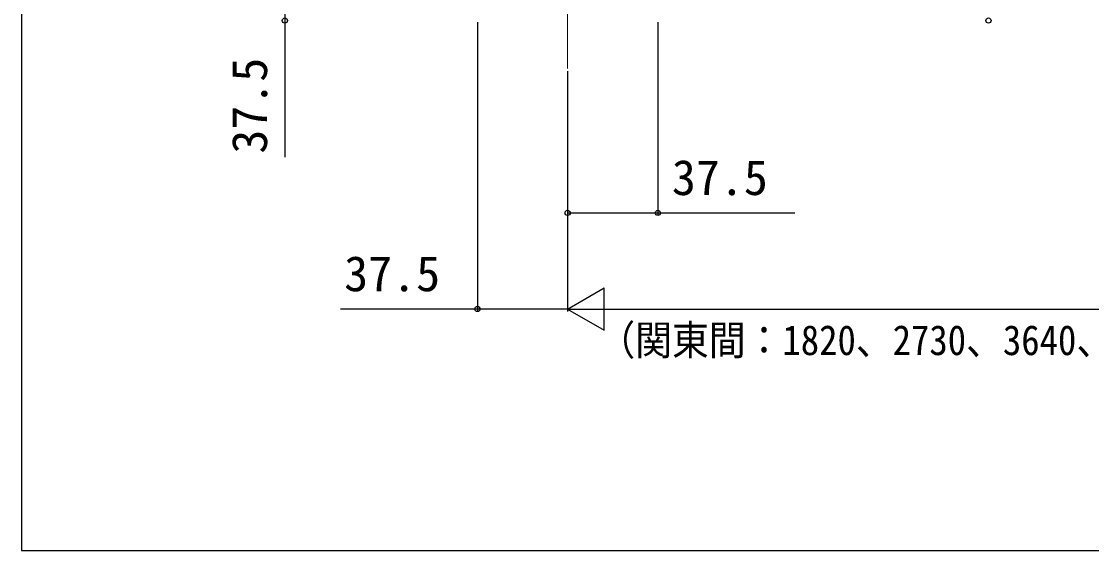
# Model space of a CAD drawing. Units: millimetres, scale not verified. Extents: x -875 to 875, y -1305 to 1297.
# Drawn here: x -875 to -430.2, y -1304.7 to -1084.6 of the extents above; entities that cross this region are included whole.
import ezdxf
from ezdxf.enums import TextEntityAlignment as Align

# ---------------------------------------------------------------- set-up
doc = ezdxf.new("R2010")
doc.units = ezdxf.units.MM
doc.header["$LTSCALE"] = 8
doc.layers.add('0-4_YKK_12', color=2, linetype='Continuous', lineweight=18)
doc.layers.add('0-6_YKK_D', color=6, linetype='Continuous')
doc.layers.add('0-7_YKK_ZWAK', color=7, linetype='Continuous')
doc.styles.add('ＭＳ ゴシック', font='')
doc.styles.get('ＭＳ ゴシック').set_extended_font_data('MS Gothic')

msp = doc.modelspace()

# ---------------------------------------------------------------- linework, layer by layer
at = {"layer": '0-4_YKK_12'}
msp.add_line((-648, -309.7), (-648, -1104.2), dxfattribs=at)
at = {"layer": '0-6_YKK_D'}
for p, q in [((-685.5, -1084.9), (-685.5, -1205.2)), ((-610.5, -1084.9), (-610.5, -1165.2)), ((-648, -1105.2), (-648, -1205.2)), ((-648, -1105.2), (-648, -1165.2)), ((-648, -1105.2), (-648, -1205.2)), ((-648, -1204.2), (-632.845, -1195.45)), ((-632.845, -1212.95), (-632.845, -1195.45)), ((-648, -1204.2), (-632.845, -1212.95)), ((-648, -1204.2), (-617.689, -1204.2)), ((-630.5, -1204.2), (334.5, -1204.2))]:
    msp.add_line(p, q, dxfattribs=at)
for points in [[(-765.5, -1046.7), (-765.5, -1084.2), (-765.5, -1141.091)], [(-648, -1164.2), (-610.5, -1164.2), (-553.609, -1164.2)], [(-648, -1204.2), (-685.5, -1204.2), (-742.391, -1204.2)]]:
    msp.add_lwpolyline(points, dxfattribs=at)
for centre in [(-765.5, -1084.2), (-473.1, -1084.2), (-648, -1164.2), (-610.5, -1164.2), (-685.5, -1204.2)]:
    msp.add_circle(centre, 1.075, dxfattribs=at)
at = {"layer": '0-7_YKK_ZWAK'}
msp.add_line((-875, 1245.3), (-875, -1304.7), dxfattribs=at)
msp.add_lwpolyline([(-875, -1304.7), (875, -1304.7), (875, 1245.3)], dxfattribs=at)

# ---------------------------------------------------------------- texts
at = {"layer": '0-6_YKK_D', "style": 'ＭＳ ゴシック'}
msp.add_text('37.5', height=14.66, rotation=90, dxfattribs=at).set_placement((-768.5, -1139.568), align=Align.BOTTOM_LEFT)
for p in [(-604.677, -1161.2), (-740.868, -1201.2)]:
    msp.add_text('37.5', height=14.66, dxfattribs=at).set_placement(p, align=Align.BOTTOM_LEFT)
at = {"layer": '0-6_YKK_D', "style": 'ＭＳ ゴシック', "width": 0.9}
msp.add_text('（関東間：1820、2730、3640、4550、MM：2000、3000、4000、5000、九州・四国間：1910、2865、3820、4775）', height=12.46, dxfattribs=at).set_placement((-635.209, -1227.098), align=Align.BOTTOM_LEFT)

doc.saveas('drawing.dxf')
